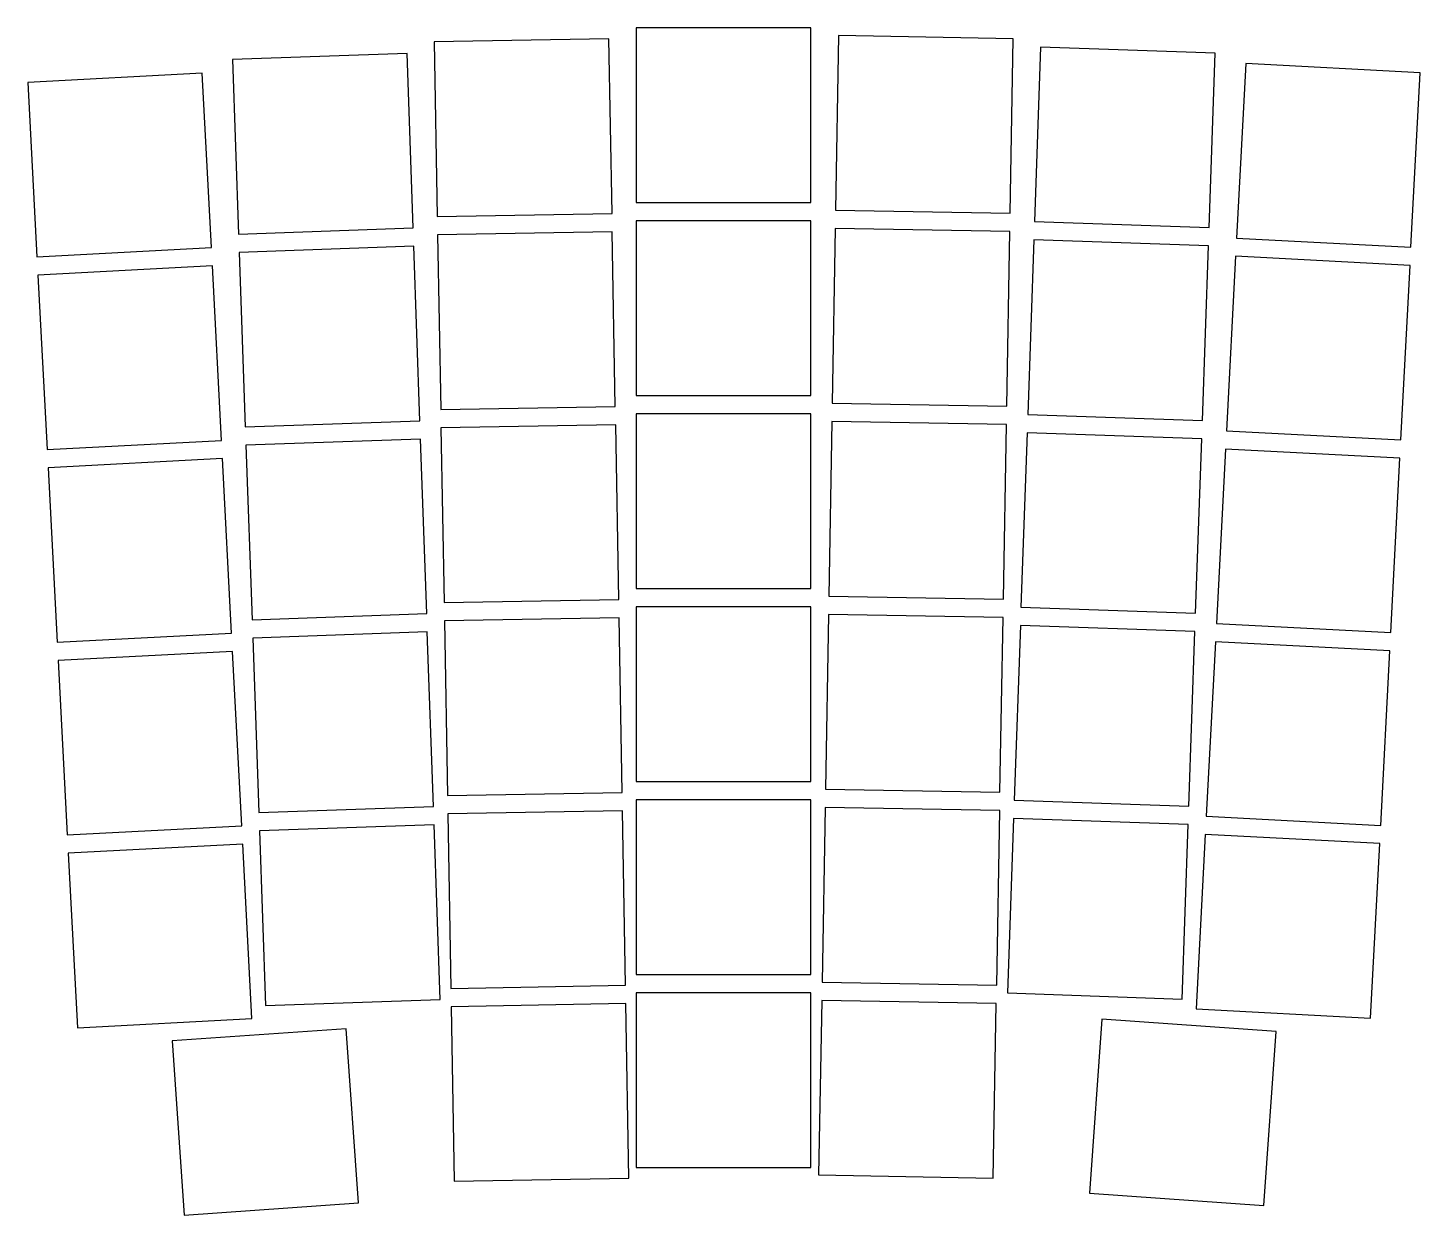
# Model space of a CAD drawing. Header units: millimetres. Extents: x 34 to 186, y -210 to -80.
import ezdxf

# ---------------------------------------------------------------- set-up
doc = ezdxf.new("R2010")
doc.units = ezdxf.units.MM

msp = doc.modelspace()

# ---------------------------------------------------------------- linework, layer by layer
at = {"linetype": 'CONTINUOUS'}
for p, q in [((119.53, -80.13), (100.48, -80.13)), ((100.48, -80.13), (100.48, -99.18)), ((119.53, -99.18), (119.53, -80.13)), ((97.49, -81.33), (78.45, -81.66)), ((78.45, -81.66), (78.78, -100.71)), ((97.83, -100.38), (97.49, -81.33)), ((122.53, -80.98), (122.2, -100.03)), ((141.58, -81.31), (122.53, -80.98)), ((141.25, -100.36), (141.58, -81.31)), ((75.48, -82.91), (56.45, -83.58)), ((76.15, -101.95), (75.48, -82.91)), ((144.57, -82.22), (143.9, -101.25)), ((163.61, -82.88), (144.57, -82.22)), ((162.94, -101.92), (163.61, -82.88)), ((56.45, -83.58), (57.11, -102.62)), ((166.94, -84.03), (165.94, -103.06)), ((185.96, -85.03), (166.94, -84.03)), ((53.15, -85.08), (34.13, -86.08)), ((34.13, -86.08), (35.12, -105.1)), ((54.15, -104.1), (53.15, -85.08)), ((184.96, -104.05), (185.96, -85.03)), ((100.48, -99.18), (119.53, -99.18)), ((122.2, -100.03), (141.25, -100.36)), ((78.78, -100.71), (97.83, -100.38)), ((119.53, -101.18), (100.48, -101.18)), ((100.48, -101.18), (100.48, -120.23)), ((119.53, -120.23), (119.53, -101.18)), ((143.9, -101.25), (162.94, -101.92)), ((57.11, -102.62), (76.15, -101.95)), ((97.86, -102.38), (78.81, -102.71)), ((78.81, -102.71), (79.15, -121.76)), ((98.19, -121.42), (97.86, -102.38)), ((122.16, -102.03), (121.83, -121.07)), ((141.21, -102.36), (122.16, -102.03)), ((140.88, -121.41), (141.21, -102.36)), ((165.94, -103.06), (184.96, -104.05)), ((35.12, -105.1), (54.15, -104.1)), ((76.22, -103.95), (57.18, -104.62)), ((57.18, -104.62), (57.84, -123.65)), ((76.88, -122.99), (76.22, -103.95)), ((143.83, -103.25), (143.17, -122.29)), ((162.87, -103.92), (143.83, -103.25)), ((162.21, -122.96), (162.87, -103.92)), ((54.25, -106.1), (35.23, -107.1)), ((55.25, -125.13), (54.25, -106.1)), ((165.83, -105.05), (164.84, -124.08)), ((184.86, -106.05), (165.83, -105.05)), ((183.86, -125.07), (184.86, -106.05)), ((35.23, -107.1), (36.22, -126.12)), ((79.15, -121.76), (98.19, -121.42)), ((100.48, -120.23), (119.53, -120.23)), ((121.83, -121.07), (140.88, -121.41)), ((119.53, -122.23), (100.48, -122.23)), ((100.48, -122.23), (100.48, -141.28)), ((119.53, -141.28), (119.53, -122.23)), ((143.17, -122.29), (162.21, -122.96)), ((57.84, -123.65), (76.88, -122.99)), ((98.23, -123.42), (79.18, -123.76)), ((79.18, -123.76), (79.51, -142.8)), ((98.56, -142.47), (98.23, -123.42)), ((121.8, -123.07), (121.46, -142.12)), ((140.84, -123.41), (121.8, -123.07)), ((140.51, -142.45), (140.84, -123.41)), ((143.1, -124.29), (142.43, -143.33)), ((162.14, -124.95), (143.1, -124.29)), ((164.84, -124.08), (183.86, -125.07)), ((36.22, -126.12), (55.25, -125.13)), ((76.95, -124.99), (57.91, -125.65)), ((57.91, -125.65), (58.58, -144.69)), ((77.62, -144.03), (76.95, -124.99)), ((161.47, -143.99), (162.14, -124.95)), ((55.35, -127.12), (36.33, -128.12)), ((56.35, -146.15), (55.35, -127.12)), ((164.73, -126.08), (163.74, -145.1)), ((183.76, -127.07), (164.73, -126.08)), ((182.76, -146.1), (183.76, -127.07)), ((36.33, -128.12), (37.33, -147.14)), ((79.51, -142.8), (98.56, -142.47)), ((100.48, -141.28), (119.53, -141.28)), ((121.46, -142.12), (140.51, -142.45)), ((58.58, -144.69), (77.62, -144.03)), ((119.53, -143.28), (100.48, -143.28)), ((100.48, -143.28), (100.48, -162.33)), ((119.53, -162.33), (119.53, -143.28)), ((121.43, -144.12), (121.1, -163.17)), ((140.48, -144.45), (121.43, -144.12)), ((142.43, -143.33), (161.47, -143.99)), ((98.6, -144.47), (79.55, -144.8)), ((79.55, -144.8), (79.88, -163.85)), ((98.93, -163.52), (98.6, -144.47)), ((140.14, -163.5), (140.48, -144.45)), ((142.36, -145.33), (141.7, -164.37)), ((161.4, -145.99), (142.36, -145.33)), ((163.74, -145.1), (182.76, -146.1)), ((37.33, -147.14), (56.35, -146.15)), ((77.69, -146.03), (58.65, -146.69)), ((58.65, -146.69), (59.31, -165.73)), ((78.35, -165.06), (77.69, -146.03)), ((160.74, -165.03), (161.4, -145.99)), ((163.63, -147.1), (162.63, -166.12)), ((182.65, -148.09), (163.63, -147.1)), ((56.45, -148.14), (37.43, -149.14)), ((57.45, -167.17), (56.45, -148.14)), ((181.66, -167.12), (182.65, -148.09)), ((37.43, -149.14), (38.43, -168.17)), ((100.48, -162.33), (119.53, -162.33)), ((79.88, -163.85), (98.93, -163.52)), ((121.1, -163.17), (140.14, -163.5)), ((59.31, -165.73), (78.35, -165.06)), ((119.53, -164.33), (100.48, -164.33)), ((100.48, -164.33), (100.48, -183.38)), ((119.53, -183.38), (119.53, -164.33)), ((121.06, -165.17), (120.73, -184.21)), ((140.11, -165.5), (121.06, -165.17)), ((139.78, -184.55), (140.11, -165.5)), ((141.7, -164.37), (160.74, -165.03)), ((98.96, -165.52), (79.92, -165.85)), ((79.92, -165.85), (80.25, -184.9)), ((99.3, -184.56), (98.96, -165.52)), ((141.63, -166.36), (140.97, -185.4)), ((160.67, -167.03), (141.63, -166.36)), ((162.63, -166.12), (181.66, -167.12)), ((38.43, -168.17), (57.45, -167.17)), ((78.42, -167.06), (59.38, -167.73)), ((59.38, -167.73), (60.05, -186.77)), ((79.09, -186.1), (78.42, -167.06)), ((160, -186.07), (160.67, -167.03)), ((162.53, -168.12), (161.53, -187.14)), ((181.55, -169.11), (162.53, -168.12)), ((57.56, -169.17), (38.53, -170.16)), ((58.55, -188.19), (57.56, -169.17)), ((180.56, -188.14), (181.55, -169.11)), ((38.53, -170.16), (39.53, -189.19)), ((100.48, -183.38), (119.53, -183.38)), ((80.25, -184.9), (99.3, -184.56)), ((120.73, -184.21), (139.78, -184.55)), ((60.05, -186.77), (79.09, -186.1)), ((99.33, -186.56), (80.28, -186.9)), ((99.66, -205.61), (99.33, -186.56)), ((119.53, -185.38), (100.48, -185.38)), ((100.48, -185.38), (100.48, -204.43)), ((119.53, -204.43), (119.53, -185.38)), ((120.7, -186.21), (120.36, -205.26)), ((139.74, -186.55), (120.7, -186.21)), ((139.41, -205.59), (139.74, -186.55)), ((140.97, -185.4), (160, -186.07)), ((39.53, -189.19), (58.55, -188.19)), ((80.28, -186.9), (80.62, -205.94)), ((151.24, -188.26), (149.91, -207.26)), ((170.24, -189.59), (151.24, -188.26)), ((161.53, -187.14), (180.56, -188.14)), ((68.85, -189.31), (49.85, -190.64)), ((70.18, -208.31), (68.85, -189.31)), ((168.91, -208.59), (170.24, -189.59)), ((49.85, -190.64), (51.17, -209.64)), ((100.48, -204.43), (119.53, -204.43)), ((80.62, -205.94), (99.66, -205.61)), ((120.36, -205.26), (139.41, -205.59)), ((149.91, -207.26), (168.91, -208.59)), ((51.17, -209.64), (70.18, -208.31))]:
    msp.add_line(p, q, dxfattribs=at)

doc.saveas('drawing.dxf')
